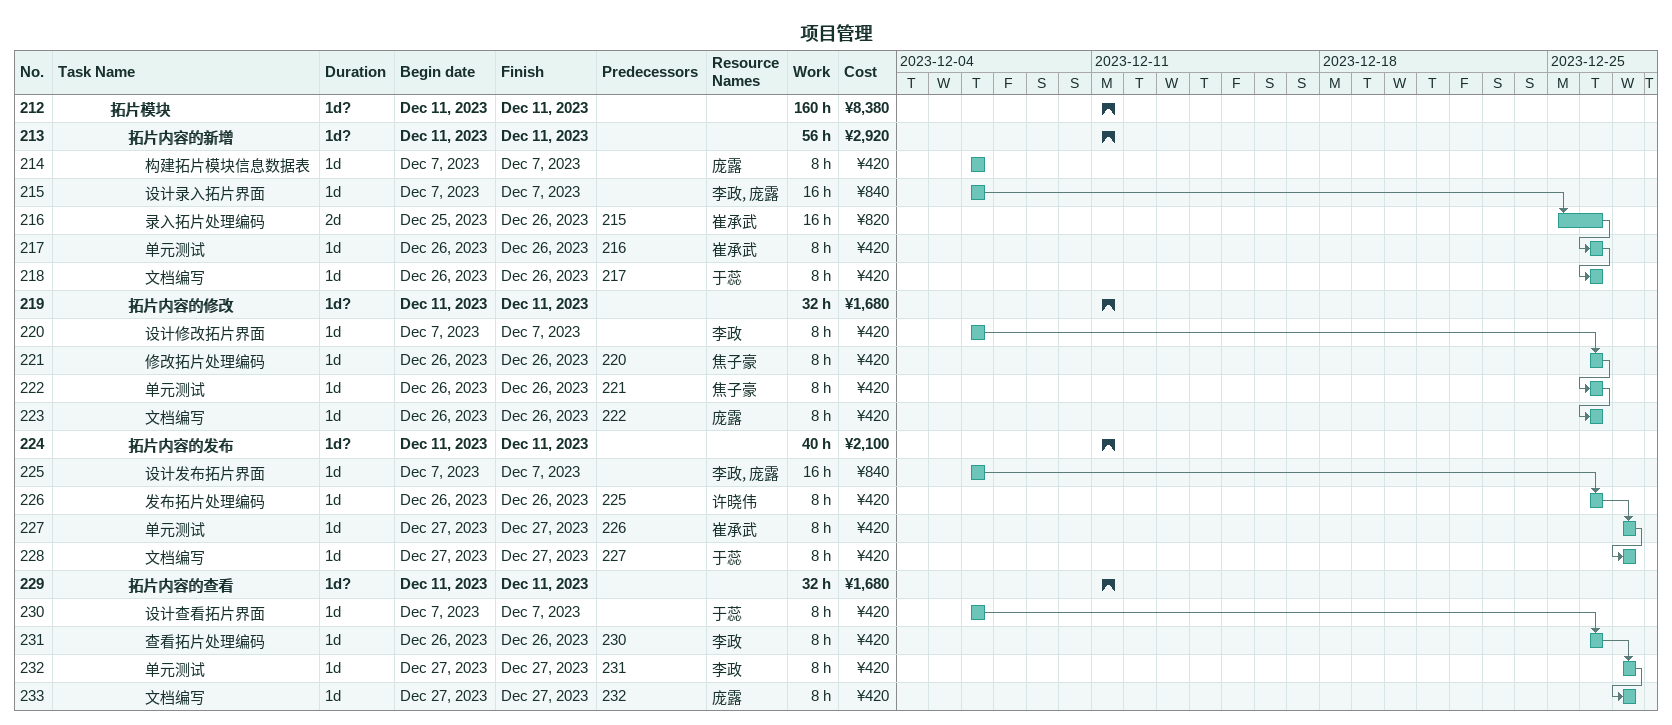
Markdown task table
项目管理

| ID | Level | Task | Duration | Start | Finish | Predecessors | Resources | Work (h) | Cost (¥) |
|---|---|---|---|---|---|---|---|---|---|
| 212 | 4 | **拓片模块** | 1d? | 2023-12-11 | 2023-12-11 |  |  | 160 | 8380 |
| 213 | 5 | **拓片内容的新增** | 1d? | 2023-12-11 | 2023-12-11 |  |  | 56 | 2920 |
| 214 | 6 | 构建拓片模块信息数据表 | 1d | 2023-12-07 | 2023-12-07 |  | 庞露 | 8 | 420 |
| 215 | 6 | 设计录入拓片界面 | 1d | 2023-12-07 | 2023-12-07 |  | 李政, 庞露 | 16 | 840 |
| 216 | 6 | 录入拓片处理编码 | 2d | 2023-12-25 | 2023-12-26 | 215 | 崔承武 | 16 | 820 |
| 217 | 6 | 单元测试 | 1d | 2023-12-26 | 2023-12-26 | 216 | 崔承武 | 8 | 420 |
| 218 | 6 | 文档编写 | 1d | 2023-12-26 | 2023-12-26 | 217 | 于蕊 | 8 | 420 |
| 219 | 5 | **拓片内容的修改** | 1d? | 2023-12-11 | 2023-12-11 |  |  | 32 | 1680 |
| 220 | 6 | 设计修改拓片界面 | 1d | 2023-12-07 | 2023-12-07 |  | 李政 | 8 | 420 |
| 221 | 6 | 修改拓片处理编码 | 1d | 2023-12-26 | 2023-12-26 | 220 | 焦子豪 | 8 | 420 |
| 222 | 6 | 单元测试 | 1d | 2023-12-26 | 2023-12-26 | 221 | 焦子豪 | 8 | 420 |
| 223 | 6 | 文档编写 | 1d | 2023-12-26 | 2023-12-26 | 222 | 庞露 | 8 | 420 |
| 224 | 5 | **拓片内容的发布** | 1d? | 2023-12-11 | 2023-12-11 |  |  | 40 | 2100 |
| 225 | 6 | 设计发布拓片界面 | 1d | 2023-12-07 | 2023-12-07 |  | 李政, 庞露 | 16 | 840 |
| 226 | 6 | 发布拓片处理编码 | 1d | 2023-12-26 | 2023-12-26 | 225 | 许晓伟 | 8 | 420 |
| 227 | 6 | 单元测试 | 1d | 2023-12-27 | 2023-12-27 | 226 | 崔承武 | 8 | 420 |
| 228 | 6 | 文档编写 | 1d | 2023-12-27 | 2023-12-27 | 227 | 于蕊 | 8 | 420 |
| 229 | 5 | **拓片内容的查看** | 1d? | 2023-12-11 | 2023-12-11 |  |  | 32 | 1680 |
| 230 | 6 | 设计查看拓片界面 | 1d | 2023-12-07 | 2023-12-07 |  | 于蕊 | 8 | 420 |
| 231 | 6 | 查看拓片处理编码 | 1d | 2023-12-26 | 2023-12-26 | 230 | 李政 | 8 | 420 |
| 232 | 6 | 单元测试 | 1d | 2023-12-27 | 2023-12-27 | 231 | 李政 | 8 | 420 |
| 233 | 6 | 文档编写 | 1d | 2023-12-27 | 2023-12-27 | 232 | 庞露 | 8 | 420 |
